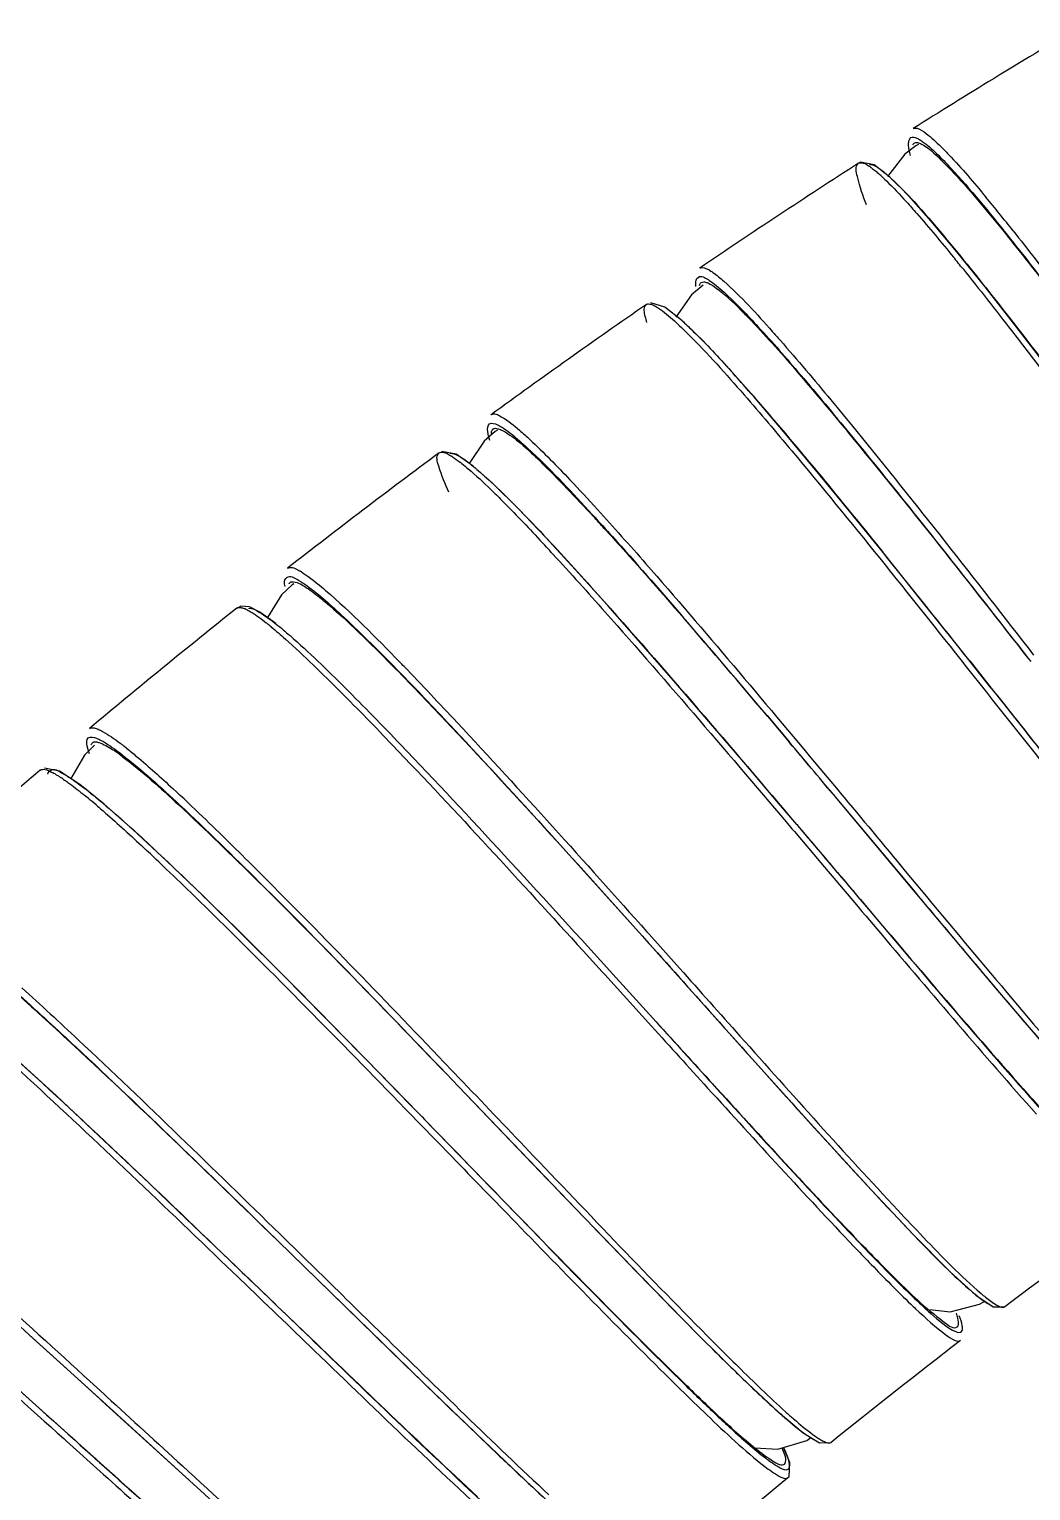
# Model space of a CAD drawing. Header units: millimetres. Extents: x 601 to 1195, y -13 to 407.
# Drawn here: x 976.63 to 988.37, y 306.69 to 323.84 of the extents above; entities that cross this region are included whole.
import ezdxf

# ---------------------------------------------------------------- set-up
doc = ezdxf.new("R2010")
doc.units = ezdxf.units.MM
doc.header["$LTSCALE"] = 0.1

msp = doc.modelspace()

# ---------------------------------------------------------------- linework, layer by layer
at = {"color": 7, "linetype": 'Continuous'}
for p, q in [((986.995, 322.6722), (986.9966, 322.6732)), ((986.9966, 322.6732), (987.0128, 322.6782)), ((987.0277, 322.4708), (986.8987, 322.3741)), ((987.0076, 322.5028), (987.0152, 322.5065)), ((987.0152, 322.5065), (987.0253, 322.5089)), ((987.0591, 322.4861), (987.0277, 322.4708)), ((986.8987, 322.3741), (986.6932, 322.1115)), ((986.378, 322.2767), (986.3509, 322.2622)), ((986.3509, 322.2622), (986.3552, 322.2654)), ((986.5391, 322.2472), (986.378, 322.2767)), ((986.7231, 322.104), (986.5391, 322.2472)), ((984.4908, 321.0354), (984.4923, 321.0363)), ((984.5306, 320.8354), (984.393, 320.7229)), ((983.8571, 320.5996), (983.8654, 320.6075)), ((984.0808, 320.5778), (983.9193, 320.6275)), ((984.2827, 320.4199), (984.0808, 320.5778)), ((984.393, 320.7229), (984.209, 320.4611)), ((982.0437, 319.3151), (982.0454, 319.3163)), ((982.0902, 319.1166), (981.9619, 319.0051)), ((982.1204, 319.1339), (982.0902, 319.1166)), ((981.4273, 318.8609), (981.4331, 318.8663)), ((981.6329, 318.853), (981.4663, 318.8833)), ((981.8346, 318.7112), (981.6329, 318.853)), ((981.9619, 319.0051), (981.7882, 318.7438)), ((985.6301, 318.9336), (985.6983, 318.852)), ((986.6071, 317.7416), (986.6338, 317.7085)), ((979.6562, 317.5132), (979.6576, 317.5142)), ((979.7091, 317.3166), (979.5852, 317.2015)), ((979.7292, 317.3293), (979.7091, 317.3166)), ((979.5852, 317.2015), (979.4199, 316.934)), ((979.1074, 317.0663), (979.0528, 317.0349)), ((979.2089, 317.0583), (979.1074, 317.0663)), ((979.3323, 316.9975), (979.2089, 317.0583)), ((979.5165, 316.8639), (979.3323, 316.9975)), ((984.271, 316.9691), (984.2904, 316.9467)), ((984.2873, 316.9456), (984.3062, 316.9238)), ((988.3492, 316.4498), (988.3749, 316.417)), ((988.3498, 316.4491), (988.3749, 316.417)), ((987.6177, 316.3578), (987.8538, 316.0599)), ((987.6593, 316.4247), (987.912, 316.1059)), ((987.912, 316.1059), (987.9392, 316.0716)), ((987.9122, 316.1057), (987.9388, 316.072)), ((987.8538, 316.0599), (987.8809, 316.0256)), ((985.2811, 315.7839), (985.5437, 315.4721)), ((985.2868, 315.7752), (985.5456, 315.4686)), ((977.4092, 315.633), (977.434, 315.6236)), ((977.3907, 315.4367), (977.2737, 315.3209)), ((977.3919, 315.4754), (977.3999, 315.4758)), ((977.3999, 315.4758), (977.4095, 315.4753)), ((977.2737, 315.3209), (977.1091, 315.0369)), ((976.9795, 315.1298), (976.8023, 315.1674)), ((977.2174, 314.975), (976.9795, 315.1298)), ((985.9021, 315.1615), (986.1137, 314.9079)), ((977.5033, 314.7449), (977.2174, 314.975)), ((986.1137, 314.9079), (986.1385, 314.8782)), ((986.0552, 314.8622), (986.0816, 314.8306)), ((986.056, 314.8613), (986.0816, 314.8307)), ((986.0816, 314.8307), (986.9967, 313.7362)), ((986.0816, 314.8306), (986.9984, 313.734)), ((985.573, 314.456), (985.6017, 314.4222)), ((985.6017, 314.4222), (985.9119, 314.0564)), ((985.6295, 314.5041), (985.6578, 314.4708)), ((985.6295, 314.5041), (985.6575, 314.4711)), ((983.8161, 313.198), (983.8433, 313.1677)), ((983.8161, 313.198), (983.8433, 313.1677)), ((983.8721, 313.2468), (983.8985, 313.2172)), ((983.8985, 313.2172), (984.2548, 312.8178)), ((983.1244, 313.0218), (983.3476, 312.7762)), ((983.3476, 312.7762), (983.3769, 312.7439)), ((983.3769, 312.7439), (983.9263, 312.1384)), ((983.4025, 312.826), (983.4319, 312.7936)), ((983.4025, 312.826), (983.4315, 312.794)), ((983.4315, 312.794), (983.9797, 312.1899)), ((983.4319, 312.7936), (983.9808, 312.1899)), ((981.4943, 311.7132), (981.6893, 311.5092)), ((981.6893, 311.5092), (981.7153, 311.4821)), ((981.6617, 311.4308), (983.0375, 309.995)), ((981.6625, 311.43), (982.7065, 310.3401)), ((981.1803, 311.0219), (981.2105, 310.9909)), ((981.2105, 310.9909), (981.586, 310.6041)), ((981.2334, 311.0737), (981.2628, 311.0434)), ((979.5125, 309.648), (979.5401, 309.6211)), ((979.5416, 309.6196), (981.0877, 308.112)), ((979.565, 309.7004), (979.5918, 309.6742)), ((979.5918, 309.6742), (980.0175, 309.2575)), ((986.3596, 309.6101), (986.3793, 309.5896)), ((986.3, 309.5544), (986.3232, 309.53)), ((978.8741, 309.3871), (979.0734, 309.1956)), ((979.1248, 309.249), (979.1545, 309.2205)), ((983.6435, 309.3664), (983.7621, 309.2441)), ((987.4258, 309.2603), (987.7318, 308.9828)), ((979.0734, 309.1956), (979.1033, 309.1668)), ((987.7743, 308.8755), (987.8352, 308.9129)), ((987.1898, 308.813), (987.4284, 308.7869)), ((987.4284, 308.7869), (987.7743, 308.8755)), ((976.6251, 308.5177), (976.9859, 308.1908)), ((976.6313, 308.5105), (976.9874, 308.1885)), ((987.5501, 308.4493), (987.551, 308.45)), ((984.6157, 308.3762), (984.6662, 308.326)), ((984.6662, 308.326), (984.691, 308.3013)), ((976.9859, 308.1908), (977.4536, 307.7655)), ((976.9874, 308.1885), (977.4831, 307.7386)), ((981.0237, 308.1742), (981.7911, 307.4315)), ((981.0877, 308.112), (981.2543, 307.9502)), ((977.3372, 307.9724), (977.5046, 307.8195)), ((977.4536, 307.7655), (977.4818, 307.7398)), ((977.4818, 307.7398), (978.634, 306.6896)), ((977.4831, 307.7386), (978.6367, 306.6868)), ((977.5046, 307.8195), (977.5318, 307.7946)), ((985.413, 307.6117), (985.7064, 307.3666)), ((981.7911, 307.4315), (982.4533, 306.8011)), ((977.0296, 307.2989), (977.0613, 307.2704)), ((977.0613, 307.2704), (977.4962, 306.8793)), ((977.0791, 307.3541), (977.11, 307.3264)), ((985.138, 307.1898), (985.4085, 307.1742)), ((985.4085, 307.1742), (985.7464, 307.2784)), ((985.5479, 307.0189), (985.4754, 307.1949)), ((985.7464, 307.2784), (985.7959, 307.3116)), ((985.5404, 306.8542), (985.5479, 307.0189)), ((985.4733, 306.9938), (985.4777, 306.9954)), ((985.4777, 306.9954), (985.4846, 306.9997)), ((985.5226, 306.8371), (985.5404, 306.8542)), ((982.4533, 306.8011), (982.9988, 306.2973)), ((985.5226, 306.8371), (985.5267, 306.8399))]:
    msp.add_line(p, q, dxfattribs=at)
for points in [[(987.8415, 320.8137), (987.5078, 321.2281), (987.2062, 321.5879), (986.9425, 321.8835), (986.7231, 322.104)], [(989.7972, 318.2382), (989.3865, 318.7905), (988.9792, 319.3341), (988.582, 319.8588), (988.2012, 320.3545), (987.8415, 320.8137)], [(985.1243, 319.5274), (984.8048, 319.887), (984.522, 320.1882), (984.2827, 320.4199)], [(985.851, 318.6684), (985.4749, 319.1184), (985.1243, 319.5274)], [(983.0347, 317.4956), (982.6814, 317.8791), (982.3593, 318.2159), (982.0748, 318.4968), (981.8346, 318.7112)], [(986.6624, 317.6731), (986.2483, 318.1843), (985.851, 318.6684)], [(987.9122, 316.1057), (987.5141, 316.6075), (987.0866, 317.1442), (986.6624, 317.6731)], [(985.6295, 314.5041), (985.4379, 314.7297), (985.0307, 315.2082), (984.62, 315.6884), (984.21, 316.1644), (983.8054, 316.6294), (983.4117, 317.0758), (983.0347, 317.4956)], [(978.2363, 314.0799), (977.8457, 314.443), (977.5033, 314.7449)], [(981.2333, 311.0738), (981.0881, 311.2231), (980.5924, 311.7316), (980.0946, 312.2395), (979.6024, 312.7376), (979.1234, 313.2167), (978.6653, 313.6674), (978.2363, 314.0799)], [(986.9967, 313.7362), (987.2628, 313.418), (987.9851, 312.5593), (988.6131, 311.8241)], [(983.8433, 313.1677), (985.0326, 311.8391), (985.7893, 310.9986), (986.4506, 310.2747)], [(979.1248, 309.2491), (978.9765, 309.3916), (978.4633, 309.8837), (977.9481, 310.375), (977.4387, 310.8567), (976.943, 311.3201), (976.4693, 311.7556), (976.0261, 312.1537)], [(986.4506, 310.2747), (986.9988, 309.6915), (987.4258, 309.2603)], [(977.079, 307.3542), (976.9286, 307.4893), (976.3983, 307.9644), (975.8661, 308.4387), (975.3399, 308.9036), (974.828, 309.3507), (974.3391, 309.7706), (973.8824, 310.1538)], [(983.0375, 309.995), (983.809, 309.1957), (984.4655, 308.5265)], [(979.5401, 309.6211), (980.1712, 309.0053), (981.0237, 308.1742)], [(987.7318, 308.9828), (987.9335, 308.8465), (988.0724, 308.8471)], [(984.4655, 308.5265), (984.9999, 307.9982), (985.413, 307.6117)], [(985.7064, 307.3666), (985.8976, 307.2491), (986.035, 307.2547)], [(978.634, 306.6896), (978.9765, 306.3775), (979.7531, 305.6746), (980.4347, 305.0673)]]:
    msp.add_lwpolyline(points, dxfattribs=at)
for centre, radius, start, end in [((1034.1562, 247.7852), 88.5, 120.755259, 122.201303), ((1034.1562, 247.7852), 88.4999, 122.692152, 124.138196), ((986.0439, 321.5795), 0.783, 53.63571, 54.44208), ((985.5656, 320.9777), 1.5519, 48.6306, 50.53578), ((985.3599, 320.7417), 1.865, 48.45442, 48.68048), ((985.2453, 320.6128), 2.0375, 47.75099, 48.44732), ((985.9298, 321.2675), 1.1501, 51.26558, 51.58021), ((985.8518, 321.1707), 1.2743, 50.29835, 51.25429), ((969.0654, 306.3423), 24.369, 38.38348, 39.57801), ((963.2713, 301.4736), 31.1959, 38.80961, 39.13651), ((984.2191, 320.3739), 0.7441, 54.97588, 56.74834), ((1034.1562, 247.7852), 88.4999, 124.628811, 126.074855), ((982.9042, 318.8798), 2.0653, 49.24302, 50.6379), ((982.4862, 318.3949), 2.7054, 47.92248, 49.24152), ((971.0273, 307.345), 18.6308, 41.92635, 42.06259), ((968.1187, 304.7422), 22.5339, 41.22241, 41.90879), ((961.2397, 298.9204), 32.129, 40.38709, 40.50135), ((982.2143, 319.0868), 0.1678, 177.30861, 179.55748), ((1034.1562, 247.7852), 88.4999, 126.565477, 128.011521), ((981.1659, 318.1561), 0.7887, 57.28504, 58.40899), ((980.4668, 317.1803), 1.9896, 51.64133, 52.54674), ((981.0163, 317.7563), 1.2545, 54.12145, 55.35852), ((965.0241, 301.5971), 24.6867, 42.27521, 43.37648), ((960.5088, 297.1667), 30.9184, 42.31486, 42.66424), ((959.3885, 296.1736), 31.767, 42.6073, 43.01405), ((833.8727, 194.6338), 196.1717, 38.377357, 38.857283), ((979.4024, 316.7887), 0.7977, 58.56941, 59.85053), ((979.7099, 317.3153), 0.039, 117.32519, 128.13422), ((979.3952, 316.6918), 0.7839, 58.81391, 60.13522), ((1034.1562, 247.7852), 88.5, 128.502089, 129.948133), ((979.0243, 316.7275), 0.3363, 66.05535, 68.76874), ((978.9788, 316.6255), 0.4479, 63.12977, 66.03378), ((977.3579, 314.2852), 3.2993, 51.40355, 51.63461), ((977.0418, 313.8911), 3.8045, 50.45179, 51.38594), ((886.8446, 232.92), 128.6708, 40.090682, 40.77089), ((888.8604, 234.4374), 126.1503, 40.148382, 40.834314), ((957.6275, 293.56), 32.5833, 44.18515, 44.3959), ((956.5289, 292.6579), 34.0836, 44.05964, 44.18113), ((975.4745, 312.5368), 3.6684, 52.18531, 52.84159), ((975.0469, 311.9862), 4.3655, 51.46347, 52.18247), ((709.0377, 83.0458), 361.2168, 39.923393, 40.049849), ((712.7257, 85.6839), 356.6955, 39.978788, 40.106018), ((976.5994, 313.8543), 1.8293, 55.33663, 56.8301), ((976.1562, 313.2172), 2.6054, 53.12463, 55.28992), ((975.4754, 312.4332), 3.6572, 52.22329, 53.03722), ((1034.1562, 247.7852), 88.4997, 130.438811, 131.884855), ((976.7767, 315.1136), 0.0379, 125.50492, 130.61835), ((976.4999, 314.3552), 0.8581, 60.76111, 61.41971), ((976.4448, 314.257), 0.9706, 59.71904, 60.75275), ((975.9022, 313.3967), 1.988, 55.52125, 56.40479), ((974.1827, 310.9216), 5.0623, 51.3386, 52.21834), ((961.4297, 296.6784), 24.8588, 46.12082, 47.23674), ((973.0233, 309.6214), 6.7371, 50.3878, 51.10342), ((971.9218, 308.2915), 8.464, 49.58388, 50.38354), ((955.9579, 290.6578), 32.2532, 46.42012, 46.89416), ((1019.3987, 338.9426), 41.55, 221.51344, 221.94851), ((1199.4416, 517.9693), 300.14, 223.770751, 224.028708), ((1034.1562, 247.7852), 76.5001, 125.597144, 127.043188), ((888.4552, 211.0155), 131.4546, 47.873276, 48.53636), ((993.7236, 315.899), 9.7445, 226.10272, 226.56899), ((1034.1562, 247.7852), 76.5001, 127.53381, 128.979854), ((1011.4391, 335.2473), 37.9677, 225.21119, 225.37266), ((1083.4885, 413.2677), 146.7774, 225.851084, 226.306528), ((1004.7118, 328.9194), 29.2585, 225.81717, 226.37935), ((1003.4549, 327.4786), 27.3554, 225.62271, 226.68292), ((986.0709, 307.7435), 0.5149, 241.12486, 242.16389), ((986.0465, 307.6972), 0.4626, 242.17151, 242.81939), ((986.016, 307.2764), 0.0285, 304.28218, 308.63059), ((1034.3875, 361.9854), 75.779, 226.36434, 226.568528), ((1018.1257, 344.7802), 52.1048, 226.54762, 227.13187), ((1034.1562, 247.7852), 76.5003, 129.470261, 130.916305)]:
    msp.add_arc(centre, radius, start, end, dxfattribs=at)
for points, knots in [([(987.0128, 322.6782), (987.0524, 322.6824), (987.1609, 322.6092), (987.2441, 322.5356), (987.2996, 322.4817)], [0, 0, 0, 0, 0.3392899, 1, 1, 1, 1]), ([(986.9423, 322.4791), (986.9417, 322.492), (986.9395, 322.5261), (986.9625, 322.5697), (986.9853, 322.5723)], [0, 0, 0, 0, 0.3598849, 1, 1, 1, 1]), ([(986.9853, 322.5723), (986.9962, 322.5735), (987.0227, 322.5685), (987.0463, 322.5572), (987.0596, 322.5498)], [0, 0, 0, 0, 0.418971, 1, 1, 1, 1]), ([(986.9906, 322.4822), (986.9925, 322.4865), (986.9971, 322.4944), (987.0039, 322.5005), (987.0076, 322.5028)], [0, 0, 0, 0, 0.524073, 1, 1, 1, 1]), ([(987.0253, 322.5089), (987.0284, 322.5092), (987.0351, 322.5094), (987.0416, 322.5086), (987.0451, 322.508)], [0, 0, 0, 0, 0.4751085, 1, 1, 1, 1]), ([(987.0451, 322.508), (987.0617, 322.5052), (987.1647, 322.4597), (987.245, 322.3798), (987.3126, 322.3147)], [0, 0, 0, 0, 0.1523914, 1, 1, 1, 1]), ([(987.0596, 322.5498), (987.0744, 322.5416), (987.1503, 322.4922), (987.2171, 322.4304), (987.2701, 322.3793)], [0, 0, 0, 0, 0.1871119, 1, 1, 1, 1]), ([(987.2996, 322.4817), (987.3385, 322.4439), (987.5299, 322.2473), (987.7076, 322.038), (987.848, 321.8685)], [0, 0, 0, 0, 0.1976098, 1, 1, 1, 1]), ([(987.2701, 322.3793), (987.3265, 322.3249), (987.6197, 322.0189), (987.8873, 321.6896), (988.1029, 321.4199)], [0, 0, 0, 0, 0.1849943, 1, 1, 1, 1]), ([(987.3126, 322.3147), (987.3663, 322.2629), (987.6429, 321.9755), (987.8959, 321.6667), (988.0992, 321.4142)], [0, 0, 0, 0, 0.1870246, 1, 1, 1, 1]), ([(986.4473, 321.7761), (986.4051, 321.8848), (986.3591, 322.022), (986.3124, 322.2287), (986.351, 322.262)], [0, 0, 0, 0, 0.6958124, 1, 1, 1, 1]), ([(986.3553, 322.2652), (986.3623, 322.2697), (986.4165, 322.2801), (986.4635, 322.2421), (986.4993, 322.2165)], [0, 0, 0, 0, 0.1585243, 1, 1, 1, 1]), ([(986.4818, 322.2514), (986.4891, 322.2522), (986.5315, 322.2477), (986.5682, 322.2235), (986.5967, 322.204)], [0, 0, 0, 0, 0.175904, 1, 1, 1, 1]), ([(986.5082, 322.2101), (986.5154, 322.2048), (986.5301, 322.1936), (986.5446, 322.182), (986.552, 322.1759)], [0, 0, 0, 0, 0.4813271, 1, 1, 1, 1]), ([(986.5967, 322.204), (986.6045, 322.1986), (986.6206, 322.1871), (986.6363, 322.175), (986.6444, 322.1685)], [0, 0, 0, 0, 0.4774074, 1, 1, 1, 1]), ([(986.6152, 322.121), (986.6374, 322.1008), (986.7416, 322.0022), (986.8398, 321.8974), (986.916, 321.8133)], [0, 0, 0, 0, 0.2093102, 1, 1, 1, 1]), ([(986.6658, 322.1511), (986.7207, 322.1056), (987.0262, 321.8136), (987.2953, 321.4871), (987.5175, 321.2158)], [0, 0, 0, 0, 0.1689778, 1, 1, 1, 1]), ([(986.916, 321.8133), (986.9573, 321.7677), (987.146, 321.555), (987.3277, 321.3363), (987.4682, 321.1636)], [0, 0, 0, 0, 0.2166317, 1, 1, 1, 1]), ([(988.1676, 321.4735), (988.3414, 321.2546), (989.1456, 320.2145), (989.9205, 319.1523), (990.529, 318.3149)], [0, 0, 0, 0, 0.212631, 1, 1, 1, 1]), ([(988.0992, 321.4142), (988.2885, 321.1791), (989.1748, 320.0423), (990.025, 318.8782), (990.6966, 317.9577)], [0, 0, 0, 0, 0.2094392, 1, 1, 1, 1]), ([(988.1029, 321.4199), (988.2928, 321.1825), (989.1771, 320.0431), (990.0269, 318.8775), (990.6969, 317.9573)], [0, 0, 0, 0, 0.2107745, 1, 1, 1, 1]), ([(987.5175, 321.2158), (987.7146, 320.9751), (988.6468, 319.7968), (989.5396, 318.5882), (990.2472, 317.6298)], [0, 0, 0, 0, 0.2070721, 1, 1, 1, 1]), ([(984.4443, 320.8751), (984.4459, 320.8998), (984.4978, 320.9716), (984.5676, 320.9131), (984.602, 320.8909)], [0, 0, 0, 0, 0.3768721, 1, 1, 1, 1]), ([(984.4924, 321.0361), (984.4991, 321.0402), (984.5487, 321.0503), (984.5933, 321.0183), (984.6271, 320.9962)], [0, 0, 0, 0, 0.1626688, 1, 1, 1, 1]), ([(984.6462, 320.9833), (984.6906, 320.9522), (984.9419, 320.7415), (985.1609, 320.4969), (985.3425, 320.2931)], [0, 0, 0, 0, 0.1656561, 1, 1, 1, 1]), ([(987.5802, 321.0252), (987.7726, 320.786), (988.6598, 319.6531), (989.5154, 318.4961), (990.1877, 317.5856)], [0, 0, 0, 0, 0.2133777, 1, 1, 1, 1]), ([(984.4473, 320.8198), (984.4459, 320.8297), (984.4439, 320.8481), (984.4437, 320.8666), (984.4443, 320.8751)], [0, 0, 0, 0, 0.541226, 1, 1, 1, 1]), ([(984.4887, 320.8302), (984.4903, 320.8378), (984.4946, 320.8514), (984.5041, 320.8626), (984.5094, 320.8662)], [0, 0, 0, 0, 0.5454448, 1, 1, 1, 1]), ([(984.5094, 320.8662), (984.5176, 320.8718), (984.5425, 320.8765), (984.5653, 320.8694), (984.578, 320.8645)], [0, 0, 0, 0, 0.4194104, 1, 1, 1, 1]), ([(984.578, 320.8645), (984.6013, 320.8555), (984.7378, 320.7759), (984.8506, 320.6643), (984.9448, 320.5718)], [0, 0, 0, 0, 0.1586627, 1, 1, 1, 1]), ([(984.602, 320.8909), (984.6308, 320.8722), (984.7864, 320.7542), (984.9233, 320.6142), (985.0345, 320.4983)], [0, 0, 0, 0, 0.1762382, 1, 1, 1, 1]), ([(983.8714, 320.3951), (983.8642, 320.4192), (983.8489, 320.4829), (983.8302, 320.5649), (983.8572, 320.5993)], [0, 0, 0, 0, 0.3649881, 1, 1, 1, 1]), ([(983.8655, 320.6073), (983.8687, 320.6095), (983.8762, 320.6132), (983.8844, 320.6145), (983.8886, 320.6148)], [0, 0, 0, 0, 0.4792428, 1, 1, 1, 1]), ([(983.8886, 320.6148), (983.8992, 320.6154), (983.9242, 320.6106), (983.9469, 320.6006), (983.9596, 320.5941)], [0, 0, 0, 0, 0.4256764, 1, 1, 1, 1]), ([(983.9596, 320.5941), (983.9758, 320.5859), (984.0599, 320.5349), (984.1344, 320.47), (984.1937, 320.4163)], [0, 0, 0, 0, 0.1848497, 1, 1, 1, 1]), ([(984.9448, 320.5718), (984.9952, 320.5221), (985.239, 320.2725), (985.4696, 320.0104), (985.651, 319.7997)], [0, 0, 0, 0, 0.2029644, 1, 1, 1, 1]), ([(984.1937, 320.4163), (984.2494, 320.3658), (984.5351, 320.0889), (984.7995, 319.7911), (985.0115, 319.548)], [0, 0, 0, 0, 0.1889134, 1, 1, 1, 1]), ([(984.2992, 320.403), (984.339, 320.3672), (984.5333, 320.1827), (984.7154, 319.9858), (984.8591, 319.8266)], [0, 0, 0, 0, 0.199643, 1, 1, 1, 1]), ([(985.0345, 320.4983), (985.0816, 320.4492), (985.2989, 320.217), (985.5079, 319.9771), (985.6703, 319.787)], [0, 0, 0, 0, 0.2138981, 1, 1, 1, 1]), ([(985.3425, 320.2931), (985.3735, 320.2583), (985.5064, 320.108), (985.6372, 319.9557), (985.7368, 319.8383)], [0, 0, 0, 0, 0.2323717, 1, 1, 1, 1]), ([(985.651, 319.7997), (985.8475, 319.5715), (986.7665, 318.4706), (987.6511, 317.3418), (988.3492, 316.4498)], [0, 0, 0, 0, 0.2100475, 1, 1, 1, 1]), ([(985.7118, 319.7383), (985.9062, 319.5098), (986.8029, 318.4273), (987.6693, 317.3203), (988.3498, 316.4491)], [0, 0, 0, 0, 0.2134578, 1, 1, 1, 1]), ([(985.7368, 319.8383), (985.9334, 319.6063), (986.8418, 318.5057), (987.7193, 317.3802), (988.4089, 316.494)], [0, 0, 0, 0, 0.2131004, 1, 1, 1, 1]), ([(985.0115, 319.548), (985.2006, 319.331), (986.0881, 318.2829), (986.9432, 317.2081), (987.6177, 316.3578)], [0, 0, 0, 0, 0.2096126, 1, 1, 1, 1]), ([(985.0678, 319.5917), (985.112, 319.5413), (985.3014, 319.3236), (985.4879, 319.1034), (985.6301, 318.9336)], [0, 0, 0, 0, 0.2321874, 1, 1, 1, 1]), ([(982.005, 319.1158), (982.001, 319.1468), (982.0031, 319.2369), (982.0895, 319.2105), (982.118, 319.1971)], [0, 0, 0, 0, 0.4983357, 1, 1, 1, 1]), ([(982.0455, 319.3161), (982.0786, 319.3381), (982.2231, 319.2624), (982.3092, 319.1904), (982.3768, 319.1323)], [0, 0, 0, 0, 0.3084836, 1, 1, 1, 1]), ([(982.118, 319.1971), (982.1342, 319.1894), (982.2187, 319.1416), (982.294, 319.0797), (982.3541, 319.0284)], [0, 0, 0, 0, 0.1852379, 1, 1, 1, 1]), ([(982.0467, 319.0947), (982.0471, 319.1021), (982.0486, 319.1157), (982.0534, 319.1287), (982.0565, 319.134)], [0, 0, 0, 0, 0.5488682, 1, 1, 1, 1]), ([(982.0565, 319.134), (982.0579, 319.1365), (982.0613, 319.1413), (982.0656, 319.1452), (982.0679, 319.1468)], [0, 0, 0, 0, 0.5111158, 1, 1, 1, 1]), ([(982.0679, 319.1468), (982.0727, 319.1503), (982.0851, 319.1554), (982.0983, 319.1554), (982.1052, 319.1547)], [0, 0, 0, 0, 0.4594719, 1, 1, 1, 1]), ([(982.2076, 319.1122), (982.3588, 319.0208), (982.708, 318.6849), (983.0394, 318.3424), (983.2443, 318.1202)], [0, 0, 0, 0, 0.3688773, 1, 1, 1, 1]), ([(982.3541, 319.0284), (982.4131, 318.9779), (982.7187, 318.6974), (983.0019, 318.3938), (983.2297, 318.1455)], [0, 0, 0, 0, 0.1874306, 1, 1, 1, 1]), ([(982.3768, 319.1323), (982.4185, 319.0964), (982.6233, 318.9109), (982.8157, 318.7124), (982.9678, 318.5517)], [0, 0, 0, 0, 0.1991004, 1, 1, 1, 1]), ([(981.5489, 318.4042), (981.5026, 318.5042), (981.4499, 318.6348), (981.3945, 318.8236), (981.4274, 318.8607)], [0, 0, 0, 0, 0.6898577, 1, 1, 1, 1]), ([(981.4332, 318.8661), (981.4399, 318.8711), (981.4928, 318.8851), (981.5419, 318.8508), (981.5791, 318.828)], [0, 0, 0, 0, 0.1589311, 1, 1, 1, 1]), ([(981.5619, 318.8612), (981.5696, 318.8623), (981.615, 318.8592), (981.6553, 318.8354), (981.6868, 318.8162)], [0, 0, 0, 0, 0.1741301, 1, 1, 1, 1]), ([(985.6983, 318.852), (985.7704, 318.7655), (986.0757, 318.3973), (986.3775, 318.0262), (986.6071, 317.7416)], [0, 0, 0, 0, 0.2355081, 1, 1, 1, 1]), ([(981.6868, 318.8162), (981.6938, 318.8119), (981.7081, 318.8029), (981.7222, 318.7934), (981.7294, 318.7884)], [0, 0, 0, 0, 0.4813388, 1, 1, 1, 1]), ([(981.7015, 318.7404), (981.7263, 318.7208), (981.8434, 318.6239), (981.9544, 318.5198), (982.0409, 318.436)], [0, 0, 0, 0, 0.207751, 1, 1, 1, 1]), ([(981.7515, 318.7728), (981.8093, 318.731), (982.133, 318.4608), (982.4229, 318.1539), (982.6624, 317.899)], [0, 0, 0, 0, 0.1692181, 1, 1, 1, 1]), ([(982.0409, 318.436), (982.084, 318.3943), (982.2796, 318.2009), (982.4693, 318.0015), (982.6161, 317.8443)], [0, 0, 0, 0, 0.2181779, 1, 1, 1, 1]), ([(983.2904, 318.2037), (983.4815, 317.9938), (984.3686, 316.9941), (985.2273, 315.9695), (985.9021, 315.1615)], [0, 0, 0, 0, 0.2123522, 1, 1, 1, 1]), ([(983.2297, 318.1455), (983.3094, 318.0587), (983.6611, 317.6707), (984.0058, 317.2763), (984.271, 316.9691)], [0, 0, 0, 0, 0.2250363, 1, 1, 1, 1]), ([(982.6624, 317.899), (982.8754, 317.6722), (983.8856, 316.559), (984.8584, 315.4129), (985.6295, 314.5041)], [0, 0, 0, 0, 0.2070157, 1, 1, 1, 1]), ([(983.3716, 317.9811), (983.4427, 317.9031), (983.7513, 317.5609), (984.0548, 317.2142), (984.2873, 316.9456)], [0, 0, 0, 0, 0.2290288, 1, 1, 1, 1]), ([(982.7693, 317.6789), (982.976, 317.4542), (983.927, 316.3942), (984.8493, 315.3091), (985.573, 314.456)], [0, 0, 0, 0, 0.2143936, 1, 1, 1, 1]), ([(979.6577, 317.5141), (979.6644, 317.5188), (979.7167, 317.5321), (979.7657, 317.5002), (979.803, 317.4785)], [0, 0, 0, 0, 0.1595087, 1, 1, 1, 1]), ([(979.6264, 317.2994), (979.6243, 317.3098), (979.6212, 317.3292), (979.6203, 317.3488), (979.6207, 317.3577)], [0, 0, 0, 0, 0.5464227, 1, 1, 1, 1]), ([(979.6207, 317.3577), (979.6219, 317.3814), (979.6797, 317.4488), (979.7485, 317.3928), (979.7855, 317.3716)], [0, 0, 0, 0, 0.3576978, 1, 1, 1, 1]), ([(979.6734, 317.3297), (979.6749, 317.3329), (979.6784, 317.3389), (979.6832, 317.3439), (979.6858, 317.346)], [0, 0, 0, 0, 0.5155063, 1, 1, 1, 1]), ([(979.692, 317.35), (979.6946, 317.3513), (979.7001, 317.3534), (979.706, 317.3545), (979.7091, 317.3549)], [0, 0, 0, 0, 0.4816767, 1, 1, 1, 1]), ([(979.7091, 317.3549), (979.7212, 317.3562), (979.8002, 317.343), (979.8657, 317.2945), (979.9198, 317.2563)], [0, 0, 0, 0, 0.1551351, 1, 1, 1, 1]), ([(979.8011, 317.3624), (979.8094, 317.3573), (979.8266, 317.3465), (979.8435, 317.3353), (979.8522, 317.3293)], [0, 0, 0, 0, 0.4802476, 1, 1, 1, 1]), ([(979.8522, 317.3293), (980.0063, 317.224), (980.3638, 316.9012), (980.7042, 316.5649), (980.909, 316.3557)], [0, 0, 0, 0, 0.3893397, 1, 1, 1, 1]), ([(979.9055, 317.4105), (979.973, 317.3613), (980.3488, 317.0503), (980.6902, 316.7013), (980.9716, 316.4117)], [0, 0, 0, 0, 0.1712969, 1, 1, 1, 1]), ([(979.9198, 317.2563), (979.9809, 317.2132), (980.3198, 316.9405), (980.6271, 316.632), (980.8799, 316.3761)], [0, 0, 0, 0, 0.1722121, 1, 1, 1, 1]), ([(979.0612, 317.0439), (979.0635, 317.0457), (979.0687, 317.049), (979.0744, 317.0509), (979.0774, 317.0517)], [0, 0, 0, 0, 0.4875217, 1, 1, 1, 1]), ([(979.0774, 317.0517), (979.0871, 317.054), (979.1112, 317.053), (979.1335, 317.0458), (979.1461, 317.041)], [0, 0, 0, 0, 0.4239574, 1, 1, 1, 1]), ([(979.1813, 317.0251), (979.1971, 317.0171), (979.2759, 316.9722), (979.3485, 316.9173), (979.4057, 316.8721)], [0, 0, 0, 0, 0.1956748, 1, 1, 1, 1]), ([(979.1983, 317.0442), (979.2423, 317.0461), (979.3599, 316.9797), (979.4583, 316.9086), (979.5221, 316.8579)], [0, 0, 0, 0, 0.3511751, 1, 1, 1, 1]), ([(979.4642, 316.8247), (979.5206, 316.7782), (979.8012, 316.5346), (980.0665, 316.2742), (980.2773, 316.063)], [0, 0, 0, 0, 0.1967902, 1, 1, 1, 1]), ([(979.5221, 316.8579), (979.5773, 316.814), (979.8577, 316.5764), (980.1208, 316.3195), (980.331, 316.11)], [0, 0, 0, 0, 0.1920389, 1, 1, 1, 1]), ([(980.8799, 316.3761), (981.0921, 316.1613), (982.0897, 315.1194), (983.0541, 314.0465), (983.8161, 313.198)], [0, 0, 0, 0, 0.2093545, 1, 1, 1, 1]), ([(981.0219, 316.3598), (981.2317, 316.143), (982.1976, 315.1198), (983.136, 314.0712), (983.8721, 313.2468)], [0, 0, 0, 0, 0.2144732, 1, 1, 1, 1]), ([(980.331, 316.11), (980.5512, 315.8907), (981.5953, 314.815), (982.6036, 313.7055), (983.4025, 312.826)], [0, 0, 0, 0, 0.2073563, 1, 1, 1, 1]), ([(980.9927, 316.2699), (981.2006, 316.056), (982.1575, 315.0465), (983.087, 314.0116), (983.8161, 313.198)], [0, 0, 0, 0, 0.2144734, 1, 1, 1, 1]), ([(980.2773, 316.063), (980.4829, 315.8571), (981.4498, 314.86), (982.3858, 313.8338), (983.1244, 313.0218)], [0, 0, 0, 0, 0.2095503, 1, 1, 1, 1]), ([(987.8809, 316.0256), (988.1297, 315.7115), (989.0242, 314.5806), (989.9163, 313.4473), (990.5816, 312.6464)], [0, 0, 0, 0, 0.2779034, 1, 1, 1, 1]), ([(987.9388, 316.072), (988.1848, 315.7614), (989.0694, 314.6432), (989.9514, 313.5226), (990.6097, 312.7309)], [0, 0, 0, 0, 0.2778842, 1, 1, 1, 1]), ([(987.9392, 316.0716), (988.1461, 315.8108), (988.9125, 314.8436), (989.6779, 313.8756), (990.2481, 313.1778)], [0, 0, 0, 0, 0.2697544, 1, 1, 1, 1]), ([(977.331, 315.6315), (977.3393, 315.6386), (977.3679, 315.6453), (977.3941, 315.638), (977.4092, 315.633)], [0, 0, 0, 0, 0.4069689, 1, 1, 1, 1]), ([(977.434, 315.6236), (977.4514, 315.6162), (977.542, 315.5702), (977.6246, 315.5102), (977.6903, 315.4604)], [0, 0, 0, 0, 0.186952, 1, 1, 1, 1]), ([(977.3065, 315.4255), (977.2997, 315.4575), (977.2936, 315.5522), (977.3858, 315.5296), (977.4161, 315.5174)], [0, 0, 0, 0, 0.4996706, 1, 1, 1, 1]), ([(977.3518, 315.4409), (977.3531, 315.4458), (977.3566, 315.4549), (977.3628, 315.4625), (977.3663, 315.4654)], [0, 0, 0, 0, 0.52651, 1, 1, 1, 1]), ([(977.3663, 315.4654), (977.3697, 315.4682), (977.3779, 315.473), (977.3871, 315.4749), (977.3919, 315.4754)], [0, 0, 0, 0, 0.4749223, 1, 1, 1, 1]), ([(977.4095, 315.4753), (977.4216, 315.4741), (977.4906, 315.4561), (977.5513, 315.4175), (977.6003, 315.3856)], [0, 0, 0, 0, 0.1726329, 1, 1, 1, 1]), ([(977.4161, 315.5174), (977.4336, 315.5104), (977.5252, 315.4653), (977.6082, 315.4053), (977.6745, 315.3554)], [0, 0, 0, 0, 0.1851977, 1, 1, 1, 1]), ([(977.7158, 315.3239), (977.9513, 315.1414), (978.4934, 314.6476), (979.8151, 313.3561), (980.8889, 312.2367), (981.6617, 311.4308)], [0, 0, 0, 0, 0.1611928, 0.3959677, 1, 1, 1, 1]), ([(977.7197, 315.3014), (977.9514, 315.128), (978.4872, 314.6438), (979.8084, 313.3604), (980.8849, 312.2393), (981.6625, 311.43)], [0, 0, 0, 0, 0.1570224, 0.3909882, 1, 1, 1, 1]), ([(977.7667, 315.401), (977.8061, 315.3696), (977.9911, 315.2175), (978.1691, 315.0571), (978.3081, 314.9288)], [0, 0, 0, 0, 0.2103368, 1, 1, 1, 1]), ([(976.7547, 315.1445), (976.7616, 315.1495), (976.8175, 315.1633), (976.8699, 315.1308), (976.9104, 315.1087)], [0, 0, 0, 0, 0.1565616, 1, 1, 1, 1]), ([(976.8445, 315.0951), (976.8458, 315.1184), (976.9115, 315.1812), (976.9791, 315.1257), (977.0186, 315.1043)], [0, 0, 0, 0, 0.342051, 1, 1, 1, 1]), ([(976.9342, 315.0952), (976.9453, 315.0888), (976.9681, 315.0749), (976.9906, 315.0604), (977.0022, 315.0526)], [0, 0, 0, 0, 0.477557, 1, 1, 1, 1]), ([(977.0186, 315.1043), (977.0281, 315.0992), (977.0477, 315.0881), (977.067, 315.0763), (977.077, 315.0701)], [0, 0, 0, 0, 0.4776045, 1, 1, 1, 1]), ([(977.0276, 315.0355), (977.0447, 315.0238), (977.1218, 314.9692), (977.1963, 314.9111), (977.2537, 314.8648)], [0, 0, 0, 0, 0.2191798, 1, 1, 1, 1]), ([(977.077, 315.0701), (977.0925, 315.0604), (977.1634, 315.014), (977.2315, 314.9633), (977.2841, 314.9225)], [0, 0, 0, 0, 0.2150609, 1, 1, 1, 1]), ([(977.3452, 314.8744), (977.3952, 314.8344), (977.6333, 314.6374), (977.862, 314.4293), (978.0414, 314.2626)], [0, 0, 0, 0, 0.2073115, 1, 1, 1, 1]), ([(977.4093, 314.7356), (977.4535, 314.698), (977.6531, 314.525), (977.8477, 314.3464), (977.9981, 314.2056)], [0, 0, 0, 0, 0.2199689, 1, 1, 1, 1]), ([(986.1385, 314.8782), (986.3936, 314.5722), (987.3151, 313.4659), (988.234, 312.3572), (988.9184, 311.5722)], [0, 0, 0, 0, 0.2766863, 1, 1, 1, 1]), ([(978.6603, 314.5967), (978.867, 314.3983), (979.8272, 313.4524), (980.7607, 312.48), (981.4943, 311.7132)], [0, 0, 0, 0, 0.2125892, 1, 1, 1, 1]), ([(985.6575, 314.4711), (985.9204, 314.1612), (986.8608, 313.0519), (987.7982, 311.9396), (988.4966, 311.1585)], [0, 0, 0, 0, 0.2794997, 1, 1, 1, 1]), ([(985.6578, 314.4708), (985.8973, 314.189), (986.7688, 313.1626), (987.6387, 312.1345), (988.2861, 311.4034)], [0, 0, 0, 0, 0.2747138, 1, 1, 1, 1]), ([(978.0414, 314.2626), (978.2693, 314.0506), (979.3532, 313.0076), (980.4019, 311.9291), (981.2333, 311.0738)], [0, 0, 0, 0, 0.2069125, 1, 1, 1, 1]), ([(985.9119, 314.0564), (986.1459, 313.7801), (986.983, 312.7924), (987.8198, 311.804), (988.4404, 311.1077)], [0, 0, 0, 0, 0.2796111, 1, 1, 1, 1]), ([(978.1922, 314.0225), (978.4123, 313.8131), (979.4232, 312.8278), (980.4082, 311.8163), (981.1803, 311.0219)], [0, 0, 0, 0, 0.2152001, 1, 1, 1, 1]), ([(986.9984, 313.734), (987.1615, 313.5389), (987.753, 312.8327), (988.3467, 312.1284), (988.7853, 311.6262)], [0, 0, 0, 0, 0.2761287, 1, 1, 1, 1]), ([(983.8436, 313.1673), (984.1135, 312.8661), (985.0822, 311.7841), (986.0481, 310.699), (986.7666, 309.9361)], [0, 0, 0, 0, 0.2784645, 1, 1, 1, 1]), ([(984.2548, 312.8178), (984.4909, 312.553), (985.3387, 311.6023), (986.1864, 310.6512), (986.8141, 309.9797)], [0, 0, 0, 0, 0.278441, 1, 1, 1, 1]), ([(976.3966, 312.5955), (976.6237, 312.3942), (977.6893, 311.4205), (978.7246, 310.4144), (979.5416, 309.6196)], [0, 0, 0, 0, 0.2102889, 1, 1, 1, 1]), ([(976.5385, 312.5891), (976.7611, 312.3877), (977.7843, 311.4399), (978.7826, 310.4657), (979.565, 309.7004)], [0, 0, 0, 0, 0.2152795, 1, 1, 1, 1]), ([(976.5151, 312.4978), (976.7357, 312.2992), (977.7491, 311.3643), (978.7376, 310.4031), (979.5125, 309.648)], [0, 0, 0, 0, 0.2152795, 1, 1, 1, 1]), ([(975.79, 312.2659), (976.0118, 312.0719), (977.0567, 311.1304), (978.0724, 310.1572), (978.8741, 309.3871)], [0, 0, 0, 0, 0.2095229, 1, 1, 1, 1]), ([(975.8409, 312.3161), (976.0753, 312.1121), (977.1889, 311.11), (978.2691, 310.0719), (979.1248, 309.2491)], [0, 0, 0, 0, 0.2074661, 1, 1, 1, 1]), ([(983.9797, 312.1899), (984.1987, 311.9485), (984.9818, 311.0858), (985.7659, 310.2237), (986.3453, 309.6166)], [0, 0, 0, 0, 0.2797268, 1, 1, 1, 1]), ([(983.9808, 312.1899), (984.2019, 311.9465), (984.989, 311.0813), (985.7771, 310.2165), (986.3596, 309.6101)], [0, 0, 0, 0, 0.2811378, 1, 1, 1, 1]), ([(983.9263, 312.1384), (984.1455, 311.8966), (984.9316, 311.0305), (985.7186, 310.1651), (986.3, 309.5544)], [0, 0, 0, 0, 0.2790854, 1, 1, 1, 1]), ([(981.7153, 311.4821), (981.9911, 311.1933), (982.9871, 310.1499), (983.9807, 309.1037), (984.7179, 308.3657)], [0, 0, 0, 0, 0.2768131, 1, 1, 1, 1]), ([(981.2334, 311.0737), (981.5203, 310.7791), (982.5432, 309.728), (983.5629, 308.6731), (984.3201, 307.9376)], [0, 0, 0, 0, 0.2803068, 1, 1, 1, 1]), ([(981.2628, 311.0434), (981.5465, 310.7515), (982.5609, 309.707), (983.5726, 308.6592), (984.3231, 307.9263)], [0, 0, 0, 0, 0.2795554, 1, 1, 1, 1]), ([(974.2674, 310.7008), (974.4902, 310.5142), (975.5283, 309.6214), (976.5408, 308.6996), (977.3372, 307.9724)], [0, 0, 0, 0, 0.2123013, 1, 1, 1, 1]), ([(981.586, 310.6041), (981.8348, 310.3479), (982.7241, 309.4319), (983.6134, 308.5156), (984.2703, 307.872)], [0, 0, 0, 0, 0.2797242, 1, 1, 1, 1]), ([(973.678, 310.3209), (973.9197, 310.1249), (975.0719, 309.1572), (976.1914, 308.1517), (977.079, 307.3542)], [0, 0, 0, 0, 0.2068864, 1, 1, 1, 1]), ([(973.8743, 310.0669), (974.1066, 309.8736), (975.1719, 308.9663), (976.2137, 308.0321), (977.0296, 307.2989)], [0, 0, 0, 0, 0.216015, 1, 1, 1, 1]), ([(986.7666, 309.9361), (986.8611, 309.8357), (987.1617, 309.5215), (987.4657, 309.2084), (987.6931, 309.0171)], [0, 0, 0, 0, 0.3168359, 1, 1, 1, 1]), ([(986.8141, 309.9797), (986.9141, 309.8727), (987.2314, 309.5387), (987.5516, 309.2053), (987.7914, 309.002)], [0, 0, 0, 0, 0.3179487, 1, 1, 1, 1]), ([(986.3453, 309.6166), (986.4106, 309.5481), (986.638, 309.3118), (986.8687, 309.0784), (987.0384, 308.9182)], [0, 0, 0, 0, 0.2884686, 1, 1, 1, 1]), ([(986.3793, 309.5896), (986.4429, 309.5235), (986.6624, 309.2974), (986.8854, 309.0743), (987.0495, 308.9228)], [0, 0, 0, 0, 0.291155, 1, 1, 1, 1]), ([(986.3232, 309.53), (986.3831, 309.4673), (986.5947, 309.2468), (986.8093, 309.029), (986.967, 308.8772)], [0, 0, 0, 0, 0.2836871, 1, 1, 1, 1]), ([(979.1248, 309.249), (979.3729, 309.0109), (980.2892, 308.1304), (981.2045, 307.2486), (981.8831, 306.6171)], [0, 0, 0, 0, 0.270544, 1, 1, 1, 1]), ([(980.0175, 309.2575), (980.2672, 309.0129), (981.1637, 308.1349), (982.0604, 307.2567), (982.722, 306.6386)], [0, 0, 0, 0, 0.2785017, 1, 1, 1, 1]), ([(979.1033, 309.1668), (979.3929, 308.8883), (980.434, 307.8861), (981.4729, 306.8812), (982.2418, 306.176)], [0, 0, 0, 0, 0.278065, 1, 1, 1, 1]), ([(979.1545, 309.2205), (979.4445, 308.9416), (980.484, 307.9411), (981.5211, 306.9376), (982.2891, 306.2354)], [0, 0, 0, 0, 0.2788152, 1, 1, 1, 1]), ([(983.7621, 309.2441), (983.838, 309.1659), (984.1209, 308.8751), (984.4056, 308.5859), (984.6157, 308.3762)], [0, 0, 0, 0, 0.2685026, 1, 1, 1, 1]), ([(987.0384, 308.9182), (987.0819, 308.8771), (987.2153, 308.7555), (987.3515, 308.6324), (987.457, 308.573)], [0, 0, 0, 0, 0.33103, 1, 1, 1, 1]), ([(987.0495, 308.9228), (987.1489, 308.8311), (987.2656, 308.7372), (987.4706, 308.5781), (987.5133, 308.6106)], [0, 0, 0, 0, 0.716199, 1, 1, 1, 1]), ([(987.6931, 309.0171), (987.7125, 309.0008), (987.7749, 308.9501), (987.8399, 308.9011), (987.8893, 308.8764)], [0, 0, 0, 0, 0.3140417, 1, 1, 1, 1]), ([(987.7914, 309.002), (987.8087, 308.9874), (987.866, 308.9401), (987.9256, 308.8948), (987.9705, 308.869)], [0, 0, 0, 0, 0.3040412, 1, 1, 1, 1]), ([(987.0244, 308.8224), (987.138, 308.7149), (987.2914, 308.5773), (987.4609, 308.4577), (987.5336, 308.4373), (987.5498, 308.4496)], [0, 0, 0, 0, 0.7147683, 0.9067486, 1, 1, 1, 1]), ([(987.5196, 308.7134), (987.5173, 308.7226), (987.5118, 308.7422), (987.5055, 308.7615), (987.502, 308.7716)], [0, 0, 0, 0, 0.4702918, 1, 1, 1, 1]), ([(987.9705, 308.869), (987.9753, 308.8662), (987.9847, 308.861), (987.9943, 308.8563), (987.9989, 308.8541)], [0, 0, 0, 0, 0.5230768, 1, 1, 1, 1]), ([(987.9989, 308.8541), (988.0128, 308.8477), (988.0358, 308.8378), (988.0635, 308.8403), (988.0713, 308.8461)], [0, 0, 0, 0, 0.6099747, 1, 1, 1, 1]), ([(987.457, 308.573), (987.4691, 308.5662), (987.499, 308.5501), (987.5483, 308.5379), (987.5634, 308.5554)], [0, 0, 0, 0, 0.3760352, 1, 1, 1, 1]), ([(987.5133, 308.6106), (987.5151, 308.612), (987.5185, 308.6153), (987.5211, 308.6193), (987.5222, 308.6215)], [0, 0, 0, 0, 0.4872442, 1, 1, 1, 1]), ([(987.5634, 308.5554), (987.5694, 308.5623), (987.576, 308.5856), (987.5736, 308.6082), (987.5715, 308.6217)], [0, 0, 0, 0, 0.4023604, 1, 1, 1, 1]), ([(984.7179, 308.3657), (984.7921, 308.2914), (985.0485, 308.0367), (985.3084, 307.7852), (985.4991, 307.6136)], [0, 0, 0, 0, 0.2903417, 1, 1, 1, 1]), ([(984.7671, 308.226), (984.8266, 308.1673), (985.0354, 307.9628), (985.2471, 307.761), (985.4027, 307.6219)], [0, 0, 0, 0, 0.2859846, 1, 1, 1, 1]), ([(977.5318, 307.7946), (977.8286, 307.5233), (978.8986, 306.5441), (979.9663, 305.5621), (980.7559, 304.8725)], [0, 0, 0, 0, 0.277237, 1, 1, 1, 1]), ([(984.2703, 307.872), (984.3715, 307.7728), (984.6914, 307.4646), (985.0142, 307.157), (985.2543, 306.9727)], [0, 0, 0, 0, 0.3189949, 1, 1, 1, 1]), ([(984.527, 307.7385), (984.5871, 307.6812), (984.7894, 307.4909), (984.9952, 307.3038), (985.1469, 307.1818)], [0, 0, 0, 0, 0.2992736, 1, 1, 1, 1]), ([(984.6882, 307.5757), (984.7447, 307.5225), (984.9313, 307.3495), (985.1215, 307.1794), (985.2621, 307.072)], [0, 0, 0, 0, 0.3047516, 1, 1, 1, 1]), ([(985.4027, 307.6219), (985.4401, 307.5885), (985.5611, 307.4827), (985.6852, 307.3792), (985.7782, 307.3191)], [0, 0, 0, 0, 0.311909, 1, 1, 1, 1]), ([(985.4991, 307.6136), (985.5302, 307.5857), (985.6354, 307.4925), (985.7433, 307.4018), (985.8233, 307.3437)], [0, 0, 0, 0, 0.2972262, 1, 1, 1, 1]), ([(977.0791, 307.3541), (977.3628, 307.0997), (978.3912, 306.1764), (979.418, 305.2507), (980.1775, 304.5985)], [0, 0, 0, 0, 0.275663, 1, 1, 1, 1]), ([(977.11, 307.3264), (977.4147, 307.0525), (978.5028, 306.074), (979.5882, 305.092), (980.3905, 304.4089)], [0, 0, 0, 0, 0.2799577, 1, 1, 1, 1]), ([(985.4846, 306.9997), (985.4914, 307.0053), (985.5158, 307.0712), (985.4784, 307.1352), (985.4568, 307.1872)], [0, 0, 0, 0, 0.1353794, 1, 1, 1, 1]), ([(985.5278, 306.9386), (985.5509, 306.9515), (985.5383, 307.0681), (985.5026, 307.1346), (985.4763, 307.1907)], [0, 0, 0, 0, 0.2990703, 1, 1, 1, 1]), ([(985.7782, 307.3191), (985.7858, 307.3143), (985.8003, 307.3052), (985.8152, 307.2966), (985.8223, 307.2926)], [0, 0, 0, 0, 0.523924, 1, 1, 1, 1]), ([(985.8985, 307.2928), (985.9136, 307.2836), (985.952, 307.2625), (986.0077, 307.2363), (986.032, 307.2529)], [0, 0, 0, 0, 0.3742716, 1, 1, 1, 1]), ([(985.1469, 307.1818), (985.214, 307.1278), (985.309, 307.0602), (985.4342, 306.9822), (985.4733, 306.9938)], [0, 0, 0, 0, 0.6787073, 1, 1, 1, 1]), ([(985.2621, 307.072), (985.3169, 307.0301), (985.3903, 306.9781), (985.5, 306.9232), (985.5278, 306.9386)], [0, 0, 0, 0, 0.6845912, 1, 1, 1, 1]), ([(977.4962, 306.8793), (977.7604, 306.6415), (978.7037, 305.7931), (979.647, 304.9444), (980.3414, 304.3512)], [0, 0, 0, 0, 0.280179, 1, 1, 1, 1]), ([(985.2543, 306.9727), (985.3098, 306.9301), (985.3834, 306.8777), (985.495, 306.8212), (985.5226, 306.8371)], [0, 0, 0, 0, 0.6866464, 1, 1, 1, 1])]:
    msp.add_open_spline(points, degree=3, knots=knots, dxfattribs=at)
for points in [[(986.9632, 322.3557), (986.9531, 322.3962), (986.9443, 322.4374), (986.9423, 322.4791)], [(982.0288, 319.0133), (982.0185, 319.0468), (982.0094, 319.081), (982.005, 319.1158)], [(982.1052, 319.1547), (982.142, 319.151), (982.176, 319.1313), (982.2076, 319.1122)], [(981.5922, 318.8197), (981.6213, 318.8011), (981.6493, 318.7807), (981.6767, 318.7597)], [(979.8183, 317.4694), (979.8483, 317.4511), (979.8772, 317.4311), (979.9055, 317.4105)], [(977.3336, 315.3364), (977.3227, 315.3655), (977.3129, 315.3951), (977.3065, 315.4255)], [(987.5715, 308.6217), (987.5652, 308.6624), (987.5513, 308.7018), (987.5366, 308.7403)], [(987.5222, 308.6215), (987.5364, 308.6486), (987.527, 308.6836), (987.5196, 308.7134)], [(985.8233, 307.3437), (985.8478, 307.3259), (985.8727, 307.3087), (985.8985, 307.2928)]]:
    msp.add_open_spline(points, degree=3, dxfattribs=at)

doc.saveas('drawing.dxf')
